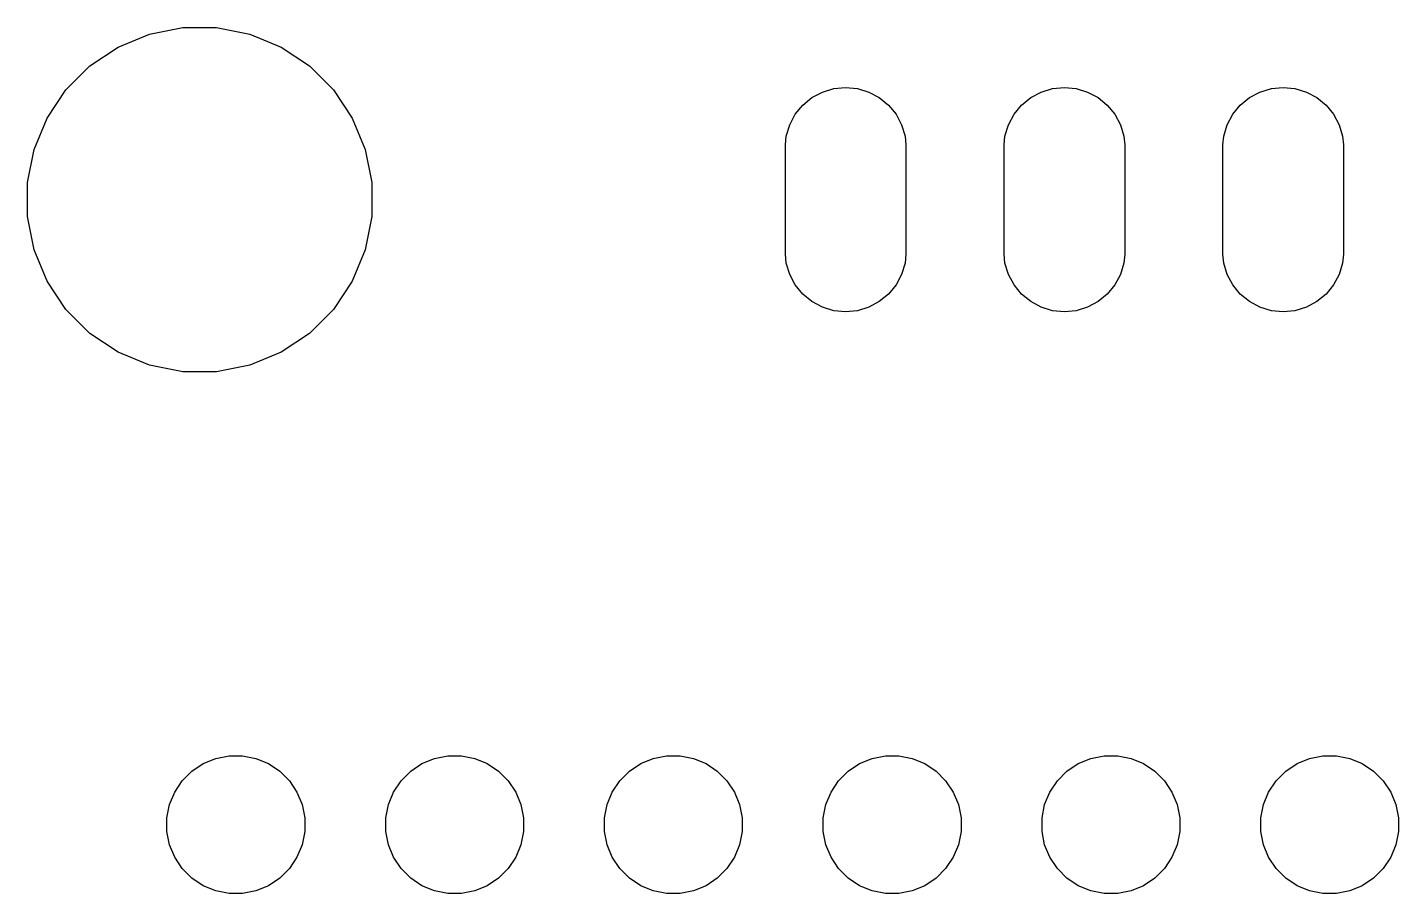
# Model space of a CAD drawing. Extents: x 30 to 167, y -137 to -71.
# Drawn here: x 29.5 to 45.42, y -81.56 to -71.5 of the extents above; entities that cross this region are included whole.
import ezdxf

# ---------------------------------------------------------------- set-up
doc = ezdxf.new("R2010")
doc.units = 0
doc.layers.add('BLACK', color=7, linetype='CONTINUOUS')

msp = doc.modelspace()

# ---------------------------------------------------------------- linework, layer by layer
at = {"layer": 'BLACK', "linetype": 'CONTINUOUS'}
for p, q in [((30.5526, -71.7276), (30.9166, -71.5769)), ((30.9166, -71.5769), (31.303, -71.5)), ((31.303, -71.5), (31.697, -71.5)), ((31.697, -71.5), (32.0834, -71.5769)), ((32.0834, -71.5769), (32.4474, -71.7276)), ((30.2251, -71.9465), (30.5526, -71.7276)), ((32.4474, -71.7276), (32.7749, -71.9465)), ((29.9465, -72.2251), (30.2251, -71.9465)), ((32.7749, -71.9465), (33.0535, -72.2251)), ((29.7276, -72.5526), (29.9465, -72.2251)), ((33.0535, -72.2251), (33.2724, -72.5526)), ((38.6092, -72.3152), (38.7308, -72.2502)), ((38.7308, -72.2502), (38.8628, -72.2101)), ((38.8628, -72.2101), (39, -72.1966)), ((39, -72.1966), (39.1372, -72.2101)), ((39.1372, -72.2101), (39.2692, -72.2502)), ((39.2692, -72.2502), (39.3908, -72.3152)), ((41.1492, -72.3152), (41.2708, -72.2502)), ((41.2708, -72.2502), (41.4028, -72.2101)), ((41.4028, -72.2101), (41.54, -72.1966)), ((41.54, -72.1966), (41.6772, -72.2101)), ((41.6772, -72.2101), (41.8092, -72.2502)), ((41.8092, -72.2502), (41.9308, -72.3152)), ((43.6892, -72.3152), (43.8108, -72.2502)), ((43.8108, -72.2502), (43.9428, -72.2101)), ((43.9428, -72.2101), (44.08, -72.1966)), ((44.08, -72.1966), (44.2172, -72.2101)), ((44.2172, -72.2101), (44.3492, -72.2502)), ((44.3492, -72.2502), (44.4708, -72.3152)), ((38.4152, -72.5092), (38.5026, -72.4026)), ((38.5026, -72.4026), (38.6092, -72.3152)), ((39.3908, -72.3152), (39.4974, -72.4026)), ((39.4974, -72.4026), (39.5848, -72.5092)), ((40.9552, -72.5092), (41.0426, -72.4026)), ((41.0426, -72.4026), (41.1492, -72.3152)), ((41.9308, -72.3152), (42.0374, -72.4026)), ((42.0374, -72.4026), (42.1248, -72.5092)), ((43.4952, -72.5092), (43.5826, -72.4026)), ((43.5826, -72.4026), (43.6892, -72.3152)), ((44.4708, -72.3152), (44.5774, -72.4026)), ((44.5774, -72.4026), (44.6648, -72.5092)), ((29.5769, -72.9166), (29.7276, -72.5526)), ((33.2724, -72.5526), (33.4231, -72.9166)), ((38.3502, -72.6308), (38.4152, -72.5092)), ((39.5848, -72.5092), (39.6498, -72.6308)), ((40.8902, -72.6308), (40.9552, -72.5092)), ((42.1248, -72.5092), (42.1898, -72.6308)), ((43.4302, -72.6308), (43.4952, -72.5092)), ((44.6648, -72.5092), (44.7298, -72.6308)), ((38.3101, -72.7628), (38.3502, -72.6308)), ((39.6498, -72.6308), (39.6899, -72.7628)), ((40.8501, -72.7628), (40.8902, -72.6308)), ((42.1898, -72.6308), (42.2299, -72.7628)), ((43.3901, -72.7628), (43.4302, -72.6308)), ((44.7298, -72.6308), (44.7699, -72.7628)), ((38.3, -72.8656), (38.3101, -72.7628)), ((38.3, -74.1344), (38.3, -72.8656)), ((39.6899, -72.7628), (39.7, -72.8656)), ((39.7, -72.8656), (39.7, -74.1344)), ((40.84, -72.8656), (40.8501, -72.7628)), ((40.84, -74.1344), (40.84, -72.8656)), ((42.2299, -72.7628), (42.24, -72.8656)), ((42.24, -72.8656), (42.24, -74.1344)), ((43.38, -72.8656), (43.3901, -72.7628)), ((43.38, -74.1344), (43.38, -72.8656)), ((44.7699, -72.7628), (44.78, -72.8656)), ((44.78, -72.8656), (44.78, -74.1344)), ((29.5, -73.303), (29.5769, -72.9166)), ((33.4231, -72.9166), (33.5, -73.303)), ((29.5, -73.697), (29.5, -73.303)), ((33.5, -73.303), (33.5, -73.697)), ((29.5769, -74.0834), (29.5, -73.697)), ((33.5, -73.697), (33.4231, -74.0834)), ((29.7276, -74.4474), (29.5769, -74.0834)), ((33.4231, -74.0834), (33.2724, -74.4474)), ((38.3101, -74.2372), (38.3, -74.1344)), ((39.7, -74.1344), (39.6899, -74.2372)), ((40.8501, -74.2372), (40.84, -74.1344)), ((42.24, -74.1344), (42.2299, -74.2372)), ((43.3901, -74.2372), (43.38, -74.1344)), ((44.78, -74.1344), (44.7699, -74.2372)), ((38.3502, -74.3692), (38.3101, -74.2372)), ((39.6899, -74.2372), (39.6498, -74.3692)), ((40.8902, -74.3692), (40.8501, -74.2372)), ((42.2299, -74.2372), (42.1898, -74.3692)), ((43.4302, -74.3692), (43.3901, -74.2372)), ((44.7699, -74.2372), (44.7298, -74.3692)), ((29.9465, -74.7749), (29.7276, -74.4474)), ((33.2724, -74.4474), (33.0535, -74.7749)), ((38.4152, -74.4908), (38.3502, -74.3692)), ((38.5026, -74.5974), (38.4152, -74.4908)), ((39.5848, -74.4908), (39.4974, -74.5974)), ((39.6498, -74.3692), (39.5848, -74.4908)), ((40.9552, -74.4908), (40.8902, -74.3692)), ((41.0426, -74.5974), (40.9552, -74.4908)), ((42.1248, -74.4908), (42.0374, -74.5974)), ((42.1898, -74.3692), (42.1248, -74.4908)), ((43.4952, -74.4908), (43.4302, -74.3692)), ((43.5826, -74.5974), (43.4952, -74.4908)), ((44.6648, -74.4908), (44.5774, -74.5974)), ((44.7298, -74.3692), (44.6648, -74.4908)), ((38.6092, -74.6848), (38.5026, -74.5974)), ((39.4974, -74.5974), (39.3908, -74.6848)), ((41.1492, -74.6848), (41.0426, -74.5974)), ((42.0374, -74.5974), (41.9308, -74.6848)), ((43.6892, -74.6848), (43.5826, -74.5974)), ((44.5774, -74.5974), (44.4708, -74.6848)), ((30.2251, -75.0535), (29.9465, -74.7749)), ((33.0535, -74.7749), (32.7749, -75.0535)), ((38.7308, -74.7498), (38.6092, -74.6848)), ((38.8628, -74.7899), (38.7308, -74.7498)), ((39, -74.8034), (38.8628, -74.7899)), ((39.1372, -74.7899), (39, -74.8034)), ((39.2692, -74.7498), (39.1372, -74.7899)), ((39.3908, -74.6848), (39.2692, -74.7498)), ((41.2708, -74.7498), (41.1492, -74.6848)), ((41.4028, -74.7899), (41.2708, -74.7498)), ((41.54, -74.8034), (41.4028, -74.7899)), ((41.6772, -74.7899), (41.54, -74.8034)), ((41.8092, -74.7498), (41.6772, -74.7899)), ((41.9308, -74.6848), (41.8092, -74.7498)), ((43.8108, -74.7498), (43.6892, -74.6848)), ((43.9428, -74.7899), (43.8108, -74.7498)), ((44.08, -74.8034), (43.9428, -74.7899)), ((44.2172, -74.7899), (44.08, -74.8034)), ((44.3492, -74.7498), (44.2172, -74.7899)), ((44.4708, -74.6848), (44.3492, -74.7498)), ((30.5526, -75.2724), (30.2251, -75.0535)), ((32.7749, -75.0535), (32.4474, -75.2724)), ((30.9166, -75.4231), (30.5526, -75.2724)), ((32.4474, -75.2724), (32.0834, -75.4231)), ((31.303, -75.5), (30.9166, -75.4231)), ((32.0834, -75.4231), (31.697, -75.5)), ((31.697, -75.5), (31.303, -75.5)), ((31.41, -80.1386), (31.5411, -80.051)), ((31.5411, -80.051), (31.6866, -79.9907)), ((31.6866, -79.9907), (31.8412, -79.96)), ((31.8412, -79.96), (31.9988, -79.96)), ((31.9988, -79.96), (32.1534, -79.9907)), ((32.1534, -79.9907), (32.2989, -80.051)), ((32.2989, -80.051), (32.43, -80.1386)), ((33.95, -80.1386), (34.0811, -80.051)), ((34.0811, -80.051), (34.2266, -79.9907)), ((34.2266, -79.9907), (34.3812, -79.96)), ((34.3812, -79.96), (34.5388, -79.96)), ((34.5388, -79.96), (34.6934, -79.9907)), ((34.6934, -79.9907), (34.8389, -80.051)), ((34.8389, -80.051), (34.97, -80.1386)), ((36.49, -80.1386), (36.6211, -80.051)), ((36.6211, -80.051), (36.7666, -79.9907)), ((36.7666, -79.9907), (36.9212, -79.96)), ((36.9212, -79.96), (37.0788, -79.96)), ((37.0788, -79.96), (37.2334, -79.9907)), ((37.2334, -79.9907), (37.3789, -80.051)), ((37.3789, -80.051), (37.51, -80.1386)), ((39.03, -80.1386), (39.1611, -80.051)), ((39.1611, -80.051), (39.3066, -79.9907)), ((39.3066, -79.9907), (39.4612, -79.96)), ((39.4612, -79.96), (39.6188, -79.96)), ((39.6188, -79.96), (39.7734, -79.9907)), ((39.7734, -79.9907), (39.9189, -80.051)), ((39.9189, -80.051), (40.05, -80.1386)), ((41.57, -80.1386), (41.7011, -80.051)), ((41.7011, -80.051), (41.8466, -79.9907)), ((41.8466, -79.9907), (42.0012, -79.96)), ((42.0012, -79.96), (42.1588, -79.96)), ((42.1588, -79.96), (42.3134, -79.9907)), ((42.3134, -79.9907), (42.4589, -80.051)), ((42.4589, -80.051), (42.59, -80.1386)), ((44.11, -80.1386), (44.2411, -80.051)), ((44.2411, -80.051), (44.3866, -79.9907)), ((44.3866, -79.9907), (44.5412, -79.96)), ((44.5412, -79.96), (44.6988, -79.96)), ((44.6988, -79.96), (44.8534, -79.9907)), ((44.8534, -79.9907), (44.9989, -80.051)), ((44.9989, -80.051), (45.13, -80.1386)), ((31.2986, -80.25), (31.41, -80.1386)), ((32.43, -80.1386), (32.5414, -80.25)), ((33.8386, -80.25), (33.95, -80.1386)), ((34.97, -80.1386), (35.0814, -80.25)), ((36.3786, -80.25), (36.49, -80.1386)), ((37.51, -80.1386), (37.6214, -80.25)), ((38.9186, -80.25), (39.03, -80.1386)), ((40.05, -80.1386), (40.1614, -80.25)), ((41.4586, -80.25), (41.57, -80.1386)), ((42.59, -80.1386), (42.7014, -80.25)), ((43.9986, -80.25), (44.11, -80.1386)), ((45.13, -80.1386), (45.2414, -80.25)), ((31.1507, -80.5266), (31.211, -80.3811)), ((31.211, -80.3811), (31.2986, -80.25)), ((32.5414, -80.25), (32.629, -80.3811)), ((32.629, -80.3811), (32.6893, -80.5266)), ((33.6907, -80.5266), (33.751, -80.3811)), ((33.751, -80.3811), (33.8386, -80.25)), ((35.0814, -80.25), (35.169, -80.3811)), ((35.169, -80.3811), (35.2293, -80.5266)), ((36.2307, -80.5266), (36.291, -80.3811)), ((36.291, -80.3811), (36.3786, -80.25)), ((37.6214, -80.25), (37.709, -80.3811)), ((37.709, -80.3811), (37.7693, -80.5266)), ((38.7707, -80.5266), (38.831, -80.3811)), ((38.831, -80.3811), (38.9186, -80.25)), ((40.1614, -80.25), (40.249, -80.3811)), ((40.249, -80.3811), (40.3093, -80.5266)), ((41.3107, -80.5266), (41.371, -80.3811)), ((41.371, -80.3811), (41.4586, -80.25)), ((42.7014, -80.25), (42.789, -80.3811)), ((42.789, -80.3811), (42.8493, -80.5266)), ((43.8507, -80.5266), (43.911, -80.3811)), ((43.911, -80.3811), (43.9986, -80.25)), ((45.2414, -80.25), (45.329, -80.3811)), ((45.329, -80.3811), (45.3893, -80.5266)), ((31.12, -80.6812), (31.1507, -80.5266)), ((32.6893, -80.5266), (32.72, -80.6812)), ((33.66, -80.6812), (33.6907, -80.5266)), ((35.2293, -80.5266), (35.26, -80.6812)), ((36.2, -80.6812), (36.2307, -80.5266)), ((37.7693, -80.5266), (37.8, -80.6812)), ((38.74, -80.6812), (38.7707, -80.5266)), ((40.3093, -80.5266), (40.34, -80.6812)), ((41.28, -80.6812), (41.3107, -80.5266)), ((42.8493, -80.5266), (42.88, -80.6812)), ((43.82, -80.6812), (43.8507, -80.5266)), ((45.3893, -80.5266), (45.42, -80.6812)), ((31.12, -80.8388), (31.12, -80.6812)), ((32.72, -80.6812), (32.72, -80.8388)), ((33.66, -80.8388), (33.66, -80.6812)), ((35.26, -80.6812), (35.26, -80.8388)), ((36.2, -80.8388), (36.2, -80.6812)), ((37.8, -80.6812), (37.8, -80.8388)), ((38.74, -80.8388), (38.74, -80.6812)), ((40.34, -80.6812), (40.34, -80.8388)), ((41.28, -80.8388), (41.28, -80.6812)), ((42.88, -80.6812), (42.88, -80.8388)), ((43.82, -80.8388), (43.82, -80.6812)), ((45.42, -80.6812), (45.42, -80.8388)), ((31.1507, -80.9934), (31.12, -80.8388)), ((32.72, -80.8388), (32.6893, -80.9934)), ((33.6907, -80.9934), (33.66, -80.8388)), ((35.26, -80.8388), (35.2293, -80.9934)), ((36.2307, -80.9934), (36.2, -80.8388)), ((37.8, -80.8388), (37.7693, -80.9934)), ((38.7707, -80.9934), (38.74, -80.8388)), ((40.34, -80.8388), (40.3093, -80.9934)), ((41.3107, -80.9934), (41.28, -80.8388)), ((42.88, -80.8388), (42.8493, -80.9934)), ((43.8507, -80.9934), (43.82, -80.8388)), ((45.42, -80.8388), (45.3893, -80.9934)), ((31.211, -81.1389), (31.1507, -80.9934)), ((32.6893, -80.9934), (32.629, -81.1389)), ((33.751, -81.1389), (33.6907, -80.9934)), ((35.2293, -80.9934), (35.169, -81.1389)), ((36.291, -81.1389), (36.2307, -80.9934)), ((37.7693, -80.9934), (37.709, -81.1389)), ((38.831, -81.1389), (38.7707, -80.9934)), ((40.3093, -80.9934), (40.249, -81.1389)), ((41.371, -81.1389), (41.3107, -80.9934)), ((42.8493, -80.9934), (42.789, -81.1389)), ((43.911, -81.1389), (43.8507, -80.9934)), ((45.3893, -80.9934), (45.329, -81.1389)), ((31.2986, -81.27), (31.211, -81.1389)), ((32.629, -81.1389), (32.5414, -81.27)), ((33.8386, -81.27), (33.751, -81.1389)), ((35.169, -81.1389), (35.0814, -81.27)), ((36.3786, -81.27), (36.291, -81.1389)), ((37.709, -81.1389), (37.6214, -81.27)), ((38.9186, -81.27), (38.831, -81.1389)), ((40.249, -81.1389), (40.1614, -81.27)), ((41.4586, -81.27), (41.371, -81.1389)), ((42.789, -81.1389), (42.7014, -81.27)), ((43.9986, -81.27), (43.911, -81.1389)), ((45.329, -81.1389), (45.2414, -81.27)), ((31.41, -81.3814), (31.2986, -81.27)), ((32.5414, -81.27), (32.43, -81.3814)), ((33.95, -81.3814), (33.8386, -81.27)), ((35.0814, -81.27), (34.97, -81.3814)), ((36.49, -81.3814), (36.3786, -81.27)), ((37.6214, -81.27), (37.51, -81.3814)), ((39.03, -81.3814), (38.9186, -81.27)), ((40.1614, -81.27), (40.05, -81.3814)), ((41.57, -81.3814), (41.4586, -81.27)), ((42.7014, -81.27), (42.59, -81.3814)), ((44.11, -81.3814), (43.9986, -81.27)), ((45.2414, -81.27), (45.13, -81.3814)), ((31.5411, -81.469), (31.41, -81.3814)), ((31.6866, -81.5293), (31.5411, -81.469)), ((32.2989, -81.469), (32.1534, -81.5293)), ((32.43, -81.3814), (32.2989, -81.469)), ((34.0811, -81.469), (33.95, -81.3814)), ((34.2266, -81.5293), (34.0811, -81.469)), ((34.8389, -81.469), (34.6934, -81.5293)), ((34.97, -81.3814), (34.8389, -81.469)), ((36.6211, -81.469), (36.49, -81.3814)), ((36.7666, -81.5293), (36.6211, -81.469)), ((37.3789, -81.469), (37.2334, -81.5293)), ((37.51, -81.3814), (37.3789, -81.469)), ((39.1611, -81.469), (39.03, -81.3814)), ((39.3066, -81.5293), (39.1611, -81.469)), ((39.9189, -81.469), (39.7734, -81.5293)), ((40.05, -81.3814), (39.9189, -81.469)), ((41.7011, -81.469), (41.57, -81.3814)), ((41.8466, -81.5293), (41.7011, -81.469)), ((42.4589, -81.469), (42.3134, -81.5293)), ((42.59, -81.3814), (42.4589, -81.469)), ((44.2411, -81.469), (44.11, -81.3814)), ((44.3866, -81.5293), (44.2411, -81.469)), ((44.9989, -81.469), (44.8534, -81.5293)), ((45.13, -81.3814), (44.9989, -81.469)), ((31.8412, -81.56), (31.6866, -81.5293)), ((31.9988, -81.56), (31.8412, -81.56)), ((32.1534, -81.5293), (31.9988, -81.56)), ((34.3812, -81.56), (34.2266, -81.5293)), ((34.5388, -81.56), (34.3812, -81.56)), ((34.6934, -81.5293), (34.5388, -81.56)), ((36.9212, -81.56), (36.7666, -81.5293)), ((37.0788, -81.56), (36.9212, -81.56)), ((37.2334, -81.5293), (37.0788, -81.56)), ((39.4612, -81.56), (39.3066, -81.5293)), ((39.6188, -81.56), (39.4612, -81.56)), ((39.7734, -81.5293), (39.6188, -81.56)), ((42.0012, -81.56), (41.8466, -81.5293)), ((42.1588, -81.56), (42.0012, -81.56)), ((42.3134, -81.5293), (42.1588, -81.56)), ((44.5412, -81.56), (44.3866, -81.5293)), ((44.6988, -81.56), (44.5412, -81.56)), ((44.8534, -81.5293), (44.6988, -81.56))]:
    msp.add_line(p, q, dxfattribs=at)

doc.saveas('drawing.dxf')
